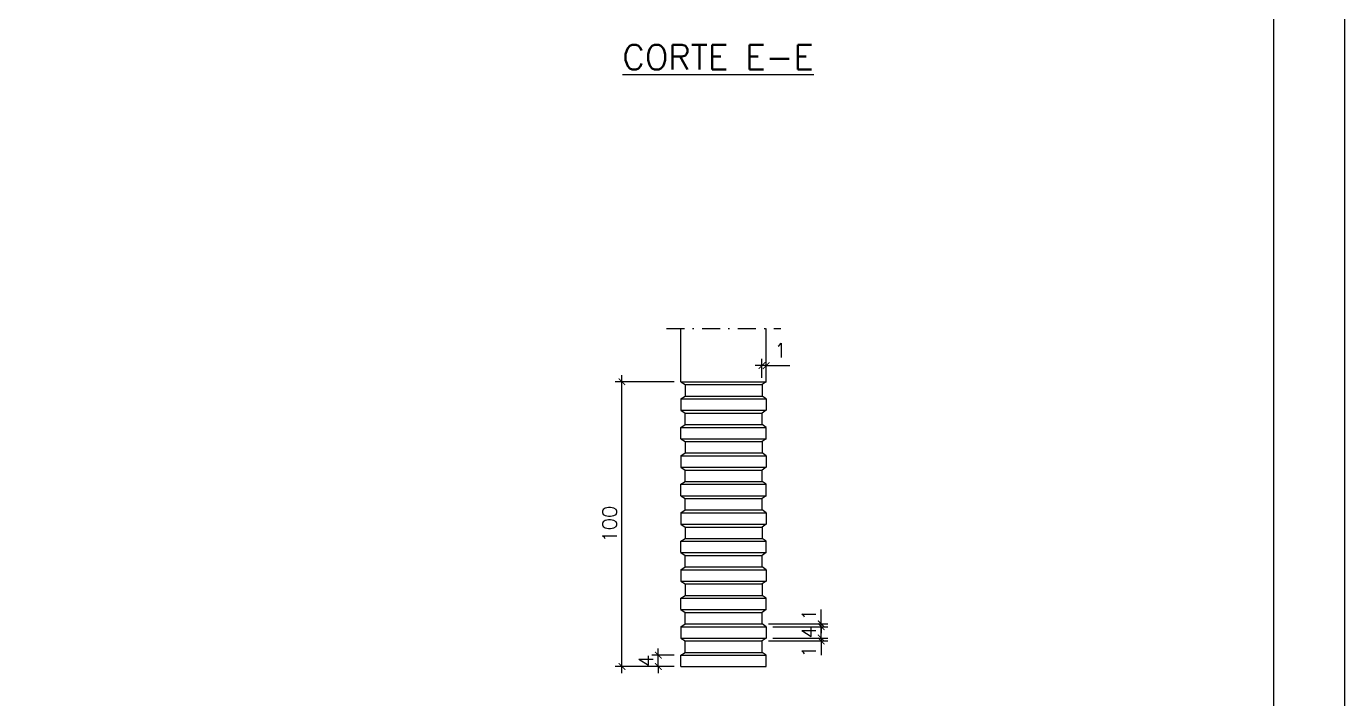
# Model space of a CAD drawing. Header units: centimetres. Extents: x 1658 to 19651, y 8294 to 11444.
# Drawn here: x 5126 to 6513, y 9104 to 9812 of the extents above; entities that cross this region are included whole.
import ezdxf

# ---------------------------------------------------------------- set-up
doc = ezdxf.new("R2010")
doc.units = ezdxf.units.CM
doc.header["$LTSCALE"] = 50
doc.header["$MEASUREMENT"] = 0
doc.header["$PDMODE"] = 67
doc.linetypes.add('DASHDOT', pattern=[1, 0.5, -0.25, 0, -0.25])
for name, color, linetype in [('FORMATO-PRECON', 2, 'Continuous'), ('HACHURAS-PRECON', 1, 'Continuous'), ('LINHA CENTRO-PRECON', 1, 'DASHDOT'), ('LINHA-01-PRECON', 1, 'Continuous'), ('LINHA-02-PRECON', 2, 'Continuous')]:
    doc.layers.add(name, color=color, linetype=linetype)
doc.styles.get("Standard").update_dxf_attribs({"font": 'romans.shx'})
doc.dimstyles.new('ESC75-25', dxfattribs={"dimscale": 0, "dimtxt": 15, "dimasz": 7, "dimexe": 7, "dimexo": 7, "dimgap": 5.5, "dimtad": 1, "dimdec": 1, "dimlfac": 0.333333, "dimdsep": 46, "dimtxsty": 'Standard', "dimblk": 'ARCHTICK', "dimcen": 0.1, "dimdle": 7, "dimclrd": 256, "dimclre": 256, "dimclrt": 2, "dimadec": 0, "dimazin": 0, "dimtfac": 1, "dimtdec": 1, "dimtix": 1, "dimtmove": 2, "dimatfit": 3, "dimfxl": 1, "dimarcsym": 0})

# ---------------------------------------------------------------- blocks, each defined once
blk = doc.blocks.new('_ArchTick')
at = {"color": 0, "linetype": 'ByBlock', "const_width": 0.15}
blk.add_lwpolyline([(-0.5, -0.5), (0.5, 0.5)], dxfattribs=at)
blk = doc.blocks.new('*D9')
at = {"layer": 'Defpoints', "color": 0, "transparency": 16777216}
for p in [(5904.6, 9179.9), (5962.4, 9179.9), (5904.6, 9167.9)]:
    blk.add_point(p, dxfattribs=at)
at = {"layer": 'LINHA-01-PRECON', "lineweight": -2, "transparency": 16777216}
for p, q in [((5962.4, 9179.9), (5962.4, 9186.9)), ((5911.6, 9179.9), (5969.4, 9179.9)), ((5962.4, 9167.9), (5962.4, 9179.9)), ((5911.6, 9167.9), (5969.4, 9167.9)), ((5962.4, 9167.9), (5962.4, 9160.9))]:
    blk.add_line(p, q, dxfattribs=at)
at = {"layer": 'LINHA-01-PRECON', "lineweight": -2, "transparency": 16777216, "xscale": 7, "yscale": 7, "zscale": 7}
for p, rotation in [((5962.4, 9179.9), 270), ((5962.4, 9167.9), 90)]:
    blk.add_blockref('_ArchTick', p, dxfattribs=dict(at, rotation=rotation))
at = {"layer": 'LINHA-01-PRECON', "color": 2, "transparency": 16777216, "insert": (5949.4, 9173.9), "char_height": 15, "attachment_point": 5, "rotation": 90}
blk.add_mtext('4', dxfattribs=at)
blk = doc.blocks.new('*D10')
at = {"layer": 'Defpoints', "color": 0, "transparency": 16777216}
for p in [(5900.1, 9164.9), (5904.6, 9167.9), (5962.4, 9164.9)]:
    blk.add_point(p, dxfattribs=at)
at = {"layer": 'LINHA-01-PRECON', "lineweight": -2, "transparency": 16777216}
for p, q in [((5962.4, 9167.9), (5962.4, 9174.9)), ((5907.1, 9164.9), (5969.4, 9164.9)), ((5911.6, 9167.9), (5969.4, 9167.9)), ((5962.4, 9167.9), (5962.4, 9164.9)), ((5962.4, 9164.9), (5962.4, 9157.9))]:
    blk.add_line(p, q, dxfattribs=at)
at = {"layer": 'LINHA-01-PRECON', "lineweight": -2, "transparency": 16777216, "xscale": 7, "yscale": 7, "zscale": 7}
for p, rotation in [((5962.4, 9167.9), 270), ((5962.4, 9164.9), 90)]:
    blk.add_blockref('_ArchTick', p, dxfattribs=dict(at, rotation=rotation))
at = {"layer": 'LINHA-01-PRECON', "color": 2, "transparency": 16777216, "insert": (5949.4, 9153.7), "char_height": 15, "attachment_point": 5, "rotation": 90}
blk.add_mtext('1', dxfattribs=at)
blk = doc.blocks.new('*D11')
at = {"layer": 'Defpoints', "color": 0, "transparency": 16777216}
for p in [(5900.1, 9454.9), (5904.6, 9454.9), (5900.1, 9434.9)]:
    blk.add_point(p, dxfattribs=at)
at = {"layer": 'LINHA-01-PRECON', "lineweight": -2, "transparency": 16777216}
for p, q in [((5900.1, 9454.9), (5893.1, 9454.9)), ((5900.1, 9441.9), (5900.1, 9461.9)), ((5904.6, 9454.9), (5900.1, 9454.9)), ((5904.6, 9454.9), (5911.6, 9454.9))]:
    blk.add_line(p, q, dxfattribs=at)
at = {"layer": 'LINHA-01-PRECON', "lineweight": -2, "transparency": 16777216, "xscale": 7, "yscale": 7, "zscale": 7}
blk.add_blockref('_ArchTick', (5900.1, 9454.9), dxfattribs=at)
at = {"layer": 'LINHA-01-PRECON', "lineweight": -2, "transparency": 16777216, "xscale": 7, "yscale": 7, "zscale": 7, "rotation": 180}
blk.add_blockref('_ArchTick', (5904.6, 9454.9), dxfattribs=at)
at = {"layer": 'LINHA-01-PRECON', "color": 2, "transparency": 16777216, "insert": (5919.6, 9470.9), "char_height": 15, "attachment_point": 5}
blk.add_mtext('1', dxfattribs=at)
blk = doc.blocks.new('*D12')
at = {"layer": 'Defpoints', "color": 0, "transparency": 16777216}
for p in [(5752.7, 9437.9), (5814.6, 9437.9), (5814.6, 9137.9)]:
    blk.add_point(p, dxfattribs=at)
at = {"layer": 'LINHA-01-PRECON', "lineweight": -2, "transparency": 16777216}
for p, q in [((5807.6, 9437.9), (5745.7, 9437.9)), ((5752.7, 9130.9), (5752.7, 9444.9)), ((5807.6, 9137.9), (5745.7, 9137.9))]:
    blk.add_line(p, q, dxfattribs=at)
at = {"layer": 'LINHA-01-PRECON', "lineweight": -2, "transparency": 16777216, "xscale": 7, "yscale": 7, "zscale": 7}
for p, rotation in [((5752.7, 9437.9), 90), ((5752.7, 9137.9), 270)]:
    blk.add_blockref('_ArchTick', p, dxfattribs=dict(at, rotation=rotation))
at = {"layer": 'LINHA-01-PRECON', "color": 2, "transparency": 16777216, "insert": (5739.7, 9287.9), "char_height": 15, "attachment_point": 5, "rotation": 90}
blk.add_mtext('\\A1;100', dxfattribs=at)
blk = doc.blocks.new('*D13')
at = {"layer": 'Defpoints', "color": 0, "transparency": 16777216}
for p in [(5900.1, 9182.9), (5904.6, 9179.9), (5962.4, 9182.9)]:
    blk.add_point(p, dxfattribs=at)
at = {"layer": 'LINHA-01-PRECON', "lineweight": -2, "transparency": 16777216}
for p, q in [((5962.4, 9182.9), (5962.4, 9189.9)), ((5907.1, 9182.9), (5969.4, 9182.9)), ((5911.6, 9179.9), (5969.4, 9179.9)), ((5962.4, 9179.9), (5962.4, 9182.9)), ((5962.4, 9179.9), (5962.4, 9172.9))]:
    blk.add_line(p, q, dxfattribs=at)
at = {"layer": 'LINHA-01-PRECON', "lineweight": -2, "transparency": 16777216, "xscale": 7, "yscale": 7, "zscale": 7}
for p, rotation in [((5962.4, 9182.9), 270), ((5962.4, 9179.9), 90)]:
    blk.add_blockref('_ArchTick', p, dxfattribs=dict(at, rotation=rotation))
at = {"layer": 'LINHA-01-PRECON', "color": 2, "transparency": 16777216, "insert": (5949.4, 9192.6), "char_height": 15, "attachment_point": 5, "rotation": 90}
blk.add_mtext('1', dxfattribs=at)
blk = doc.blocks.new('*D8')
at = {"layer": 'Defpoints', "color": 0, "transparency": 16777216}
for p in [(5791, 9149.9), (5814.6, 9149.9), (5814.6, 9137.9)]:
    blk.add_point(p, dxfattribs=at)
at = {"layer": 'LINHA-01-PRECON', "lineweight": -2, "transparency": 16777216}
for p, q in [((5807.6, 9149.9), (5784, 9149.9)), ((5791, 9149.9), (5791, 9156.9)), ((5791, 9137.9), (5791, 9149.9)), ((5807.6, 9137.9), (5784, 9137.9)), ((5791, 9137.9), (5791, 9130.9))]:
    blk.add_line(p, q, dxfattribs=at)
at = {"layer": 'LINHA-01-PRECON', "lineweight": -2, "transparency": 16777216, "xscale": 7, "yscale": 7, "zscale": 7}
for p, rotation in [((5791, 9149.9), 270), ((5791, 9137.9), 90)]:
    blk.add_blockref('_ArchTick', p, dxfattribs=dict(at, rotation=rotation))
at = {"layer": 'LINHA-01-PRECON', "color": 2, "transparency": 16777216, "insert": (5778, 9143.9), "char_height": 15, "attachment_point": 5, "rotation": 90}
blk.add_mtext('4', dxfattribs=at)
blk = doc.blocks.new('A$C2E607E54')
at = {"layer": 'FORMATO-PRECON'}
blk.add_lwpolyline([(0, 4200), (2970, 4200), (2970, 0), (0, 0)], close=True, dxfattribs=at)
at = {"layer": 'FORMATO-PRECON', "color": 6}
blk.add_lwpolyline([(100, 3950), (2870, 3950), (2870, 100), (100, 100)], close=True, dxfattribs=at)

msp = doc.modelspace()

# ---------------------------------------------------------------- linework, layer by layer
at = {"layer": 'LINHA CENTRO-PRECON', "ltscale": 0.75}
msp.add_line((5799.65, 9493.96), (5919.97, 9493.96), dxfattribs=at)
at = {"layer": 'LINHA-01-PRECON'}
for p, q in [((5904.65, 9454.88), (5929.4, 9454.88)), ((5814.65, 9437.86), (5904.65, 9437.86)), ((5819.15, 9434.86), (5900.15, 9434.86)), ((5819.15, 9422.86), (5900.15, 9422.86)), ((5814.65, 9419.86), (5904.65, 9419.86)), ((5814.65, 9407.86), (5904.65, 9407.86)), ((5819.15, 9404.86), (5900.15, 9404.86)), ((5814.65, 9389.86), (5904.65, 9389.86)), ((5819.15, 9392.86), (5900.15, 9392.86)), ((5814.65, 9377.86), (5904.65, 9377.86)), ((5819.15, 9374.86), (5900.15, 9374.86)), ((5814.65, 9359.86), (5904.65, 9359.86)), ((5819.15, 9362.86), (5900.15, 9362.86)), ((5814.65, 9347.86), (5904.65, 9347.86)), ((5819.15, 9344.86), (5900.15, 9344.86)), ((5814.65, 9329.86), (5904.65, 9329.86)), ((5819.15, 9332.86), (5900.15, 9332.86)), ((5814.65, 9317.86), (5904.65, 9317.86)), ((5819.15, 9314.86), (5900.15, 9314.86)), ((5814.65, 9299.86), (5904.65, 9299.86)), ((5819.15, 9302.86), (5900.15, 9302.86)), ((5814.65, 9287.86), (5904.65, 9287.86)), ((5819.15, 9284.86), (5900.15, 9284.86)), ((5814.65, 9269.86), (5904.65, 9269.86)), ((5819.15, 9272.86), (5900.15, 9272.86)), ((5814.65, 9257.86), (5904.65, 9257.86)), ((5819.15, 9254.86), (5900.15, 9254.86)), ((5819.15, 9242.86), (5900.15, 9242.86)), ((5814.65, 9239.86), (5904.65, 9239.86)), ((5814.65, 9227.86), (5904.65, 9227.86)), ((5819.15, 9224.86), (5900.15, 9224.86)), ((5814.65, 9209.86), (5904.65, 9209.86)), ((5819.15, 9212.86), (5900.15, 9212.86)), ((5814.65, 9197.86), (5904.65, 9197.86)), ((5819.15, 9194.86), (5900.15, 9194.86)), ((5962.36, 9182.86), (5962.36, 9197.82)), ((5814.65, 9179.86), (5904.65, 9179.86)), ((5819.15, 9182.86), (5900.15, 9182.86)), ((5814.65, 9167.86), (5904.65, 9167.86)), ((5819.15, 9164.86), (5900.15, 9164.86)), ((5962.36, 9164.86), (5962.36, 9149.9)), ((5814.65, 9149.86), (5904.65, 9149.86)), ((5819.15, 9152.86), (5900.15, 9152.86))]:
    msp.add_line(p, q, dxfattribs=at)
at = {"layer": 'LINHA-02-PRECON'}
for p, q in [((5814.65, 9437.86), (5814.65, 9493.96)), ((5904.65, 9437.86), (5904.65, 9493.96)), ((5814.65, 9437.86), (5819.15, 9434.86)), ((5904.65, 9437.86), (5900.15, 9434.86)), ((5814.65, 9419.86), (5819.15, 9422.86)), ((5819.15, 9434.86), (5819.15, 9422.86)), ((5900.15, 9434.86), (5900.15, 9422.86)), ((5904.65, 9419.86), (5900.15, 9422.86)), ((5814.65, 9419.86), (5814.65, 9407.86)), ((5814.65, 9407.86), (5819.15, 9404.86)), ((5904.65, 9407.86), (5900.15, 9404.86)), ((5904.65, 9419.86), (5904.65, 9407.86)), ((5819.15, 9392.86), (5819.15, 9404.86)), ((5900.15, 9392.86), (5900.15, 9404.86)), ((5814.65, 9389.86), (5819.15, 9392.86)), ((5814.65, 9377.86), (5814.65, 9389.86)), ((5904.65, 9389.86), (5900.15, 9392.86)), ((5904.65, 9377.86), (5904.65, 9389.86)), ((5814.65, 9377.86), (5819.15, 9374.86)), ((5819.15, 9374.86), (5819.15, 9362.86)), ((5904.65, 9377.86), (5900.15, 9374.86)), ((5900.15, 9374.86), (5900.15, 9362.86)), ((5814.65, 9359.86), (5819.15, 9362.86)), ((5814.65, 9359.86), (5814.65, 9347.86)), ((5904.65, 9359.86), (5900.15, 9362.86)), ((5904.65, 9359.86), (5904.65, 9347.86)), ((5814.65, 9347.86), (5819.15, 9344.86)), ((5819.15, 9332.86), (5819.15, 9344.86)), ((5904.65, 9347.86), (5900.15, 9344.86)), ((5900.15, 9332.86), (5900.15, 9344.86)), ((5814.65, 9329.86), (5819.15, 9332.86)), ((5814.65, 9317.86), (5814.65, 9329.86)), ((5904.65, 9329.86), (5900.15, 9332.86)), ((5904.65, 9317.86), (5904.65, 9329.86)), ((5814.65, 9317.86), (5819.15, 9314.86)), ((5819.15, 9302.86), (5819.15, 9314.86)), ((5904.65, 9317.86), (5900.15, 9314.86)), ((5900.15, 9302.86), (5900.15, 9314.86)), ((5814.65, 9299.86), (5819.15, 9302.86)), ((5814.65, 9299.86), (5814.65, 9287.86)), ((5904.65, 9299.86), (5900.15, 9302.86)), ((5904.65, 9299.86), (5904.65, 9287.86)), ((5814.65, 9287.86), (5819.15, 9284.86)), ((5819.15, 9284.86), (5819.15, 9272.86)), ((5904.65, 9287.86), (5900.15, 9284.86)), ((5900.15, 9284.86), (5900.15, 9272.86)), ((5814.65, 9269.86), (5819.15, 9272.86)), ((5814.65, 9257.86), (5814.65, 9269.86)), ((5904.65, 9269.86), (5900.15, 9272.86)), ((5904.65, 9257.86), (5904.65, 9269.86)), ((5814.65, 9257.86), (5819.15, 9254.86)), ((5819.15, 9242.86), (5819.15, 9254.86)), ((5904.65, 9257.86), (5900.15, 9254.86)), ((5900.15, 9242.86), (5900.15, 9254.86)), ((5814.65, 9239.86), (5819.15, 9242.86)), ((5904.65, 9239.86), (5900.15, 9242.86)), ((5814.65, 9239.86), (5814.65, 9227.86)), ((5814.65, 9227.86), (5819.15, 9224.86)), ((5904.65, 9227.86), (5900.15, 9224.86)), ((5904.65, 9239.86), (5904.65, 9227.86)), ((5819.15, 9224.86), (5819.15, 9212.86)), ((5900.15, 9224.86), (5900.15, 9212.86)), ((5814.65, 9209.86), (5819.15, 9212.86)), ((5814.65, 9197.86), (5814.65, 9209.86)), ((5904.65, 9209.86), (5900.15, 9212.86)), ((5904.65, 9197.86), (5904.65, 9209.86)), ((5814.65, 9197.86), (5819.15, 9194.86)), ((5819.15, 9182.86), (5819.15, 9194.86)), ((5904.65, 9197.86), (5900.15, 9194.86)), ((5900.15, 9182.86), (5900.15, 9194.86)), ((5814.65, 9179.86), (5819.15, 9182.86)), ((5814.65, 9179.86), (5814.65, 9167.86)), ((5904.65, 9179.86), (5900.15, 9182.86)), ((5904.65, 9179.86), (5904.65, 9167.86)), ((5814.65, 9167.86), (5819.15, 9164.86)), ((5819.15, 9152.86), (5819.15, 9164.86)), ((5904.65, 9167.86), (5900.15, 9164.86)), ((5900.15, 9152.86), (5900.15, 9164.86)), ((5814.65, 9149.86), (5819.15, 9152.86)), ((5814.65, 9137.86), (5814.65, 9149.86)), ((5904.65, 9149.86), (5900.15, 9152.86)), ((5904.65, 9137.86), (5904.65, 9149.86))]:
    msp.add_line(p, q, dxfattribs=at)
at = {"layer": 'LINHA-02-PRECON', "extrusion": (0, 1, 0)}
msp.add_line((5814.65, 9137.86), (5904.65, 9137.86), dxfattribs=at)

# ---------------------------------------------------------------- block references
at = {"layer": 'HACHURAS-PRECON', "xscale": 0.7499999999999996, "yscale": 0.7499999999999996, "zscale": 0.7499999999999996}
msp.add_blockref('A$C2E607E54', (4285.86, 8293.94), dxfattribs=at)

# ---------------------------------------------------------------- texts
at = {"layer": 'LINHA-01-PRECON', "color": 4, "insert": (5853.88, 9779.85, -0.02), "char_height": 26.25, "attachment_point": 5}
msp.add_mtext('{\\LCORTE E-E}', dxfattribs=at)

# ---------------------------------------------------------------- dimensions: what is measured, and where the dimension line sits
at = {"layer": 'LINHA-01-PRECON'}
dim = msp.add_linear_dim(base=(5900.15, 9454.88), p1=(5904.65, 9454.88), p2=(5900.15, 9434.86), text='1', dimstyle='ESC75-25', override={"dimscale": 1}, dxfattribs=at)
dim.commit()
dim.dimension.update_dxf_attribs({"geometry": '*D11', "text_midpoint": (5919.61, 9470.89), "dimtype": 160})
dim = msp.add_linear_dim(base=(5752.73, 9437.86), p1=(5814.65, 9137.86), p2=(5814.65, 9437.86), angle=90, text='\\A1;<>', dimstyle='ESC75-25', override={"dimscale": 1}, dxfattribs=at)
dim.commit()
dim.dimension.update_dxf_attribs({"geometry": '*D12', "text_midpoint": (5739.73, 9287.86)})
for base, p1, p2, angle, picture, middle in [((5962.36, 9182.86), (5904.65, 9179.86), (5900.15, 9182.86), 90, '*D13', (5949.4, 9192.61)), ((5962.36, 9164.86), (5904.65, 9167.86), (5900.15, 9164.86), 270, '*D10', (5949.4, 9153.72))]:
    dim = msp.add_linear_dim(base=base, p1=p1, p2=p2, angle=angle, dimstyle='ESC75-25', override={"dimscale": 1}, dxfattribs=at)
    dim.commit()
    dim.dimension.update_dxf_attribs({"geometry": picture, "text_midpoint": middle, "dimtype": 160})
for base, p1, p2, picture, middle in [((5962.36, 9179.86), (5904.65, 9167.86), (5904.65, 9179.86), '*D9', (5949.36, 9173.86)), ((5790.98, 9149.86), (5814.65, 9137.86), (5814.65, 9149.86), '*D8', (5777.98, 9143.86))]:
    dim = msp.add_linear_dim(base=base, p1=p1, p2=p2, angle=90, dimstyle='ESC75-25', override={"dimscale": 1}, dxfattribs=at)
    dim.commit()
    dim.dimension.update_dxf_attribs({"geometry": picture, "text_midpoint": middle})

doc.saveas('drawing.dxf')
